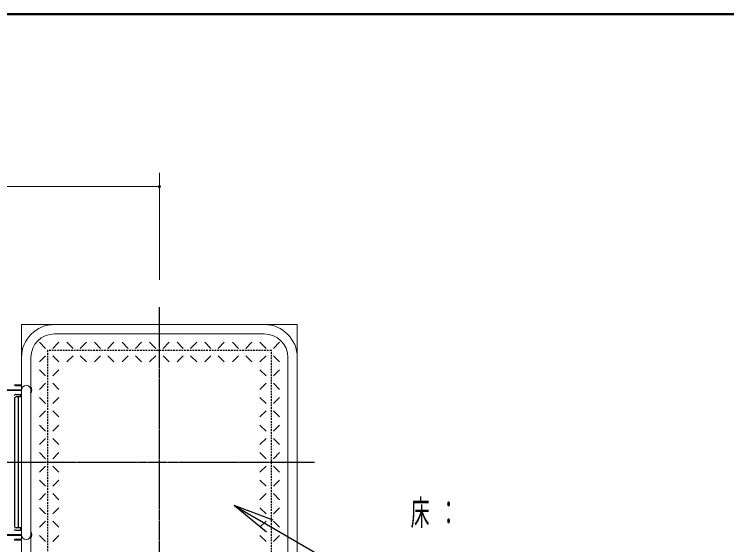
# Model space of a CAD drawing. Units: millimetres at full size; details may follow other scales. Extents: x -15630 to 0, y -2472 to 10680.
# Drawn here: x -10633 to -8566, y 9141 to 10680 of the extents above; entities that cross this region are included whole.
import ezdxf

# ---------------------------------------------------------------- set-up
doc = ezdxf.new("R2010")
doc.units = ezdxf.units.MM
doc.linetypes.add('USER2', pattern=[6, 3, -1, 1, -1])
doc.linetypes.add('USER4', pattern=[8, 5, -3])
for name, color, linetype, lineweight in [('A3図枠', 7, 'Continuous', 25), ('線', 2, 'Continuous', 25), ('補助', 2, 'Continuous', 13)]:
    doc.layers.add(name, color=color, linetype=linetype, lineweight=lineweight)
doc.styles.add('ＭＳ ゴシック', font='')
doc.styles.get('ＭＳ ゴシック').set_extended_font_data('MS Gothic')

# ---------------------------------------------------------------- blocks, each defined once
blk = doc.blocks.new('dimension_origin')
at = {"color": 0, "linetype": 'Continuous', "lineweight": -2}
blk.add_circle((0, 0), 1.25, dxfattribs=at)

msp = doc.modelspace()

# ---------------------------------------------------------------- linework, layer by layer
at = {"layer": 'A3図枠', "lineweight": 50}
msp.add_line((0, 10680), (-15400, 10680), dxfattribs=at)
at = {"layer": '線', "color": 20, "linetype": 'USER2'}
for p, q in [((-10212.168, 7672.869), (-10212.168, 9830)), ((-9762.168, 9380), (-13848.455, 9380))]:
    msp.add_line(p, q, dxfattribs=at)
at = {"layer": '線', "color": 7, "lineweight": 13}
for p, q in [((-10612.168, 8980), (-10612.168, 9780)), ((-9812.168, 9780), (-10612.168, 9780)), ((-9812.168, 8980), (-9812.168, 9780)), ((-9907.768, 9752.8), (-10516.568, 9752.8)), ((-10584.968, 9075.6), (-10584.968, 9684.4)), ((-9839.368, 9075.6), (-9839.368, 9684.4)), ((-10612.168, 9570), (-10612.168, 9190))]:
    msp.add_line(p, q, dxfattribs=at)
at = {"layer": '線'}
for p, q in [((-10560.452, 9728.284), (-10542.774, 9710.607)), ((-10503.883, 9728.284), (-10521.561, 9710.607)), ((-10480.452, 9728.284), (-10462.774, 9710.607)), ((-10423.883, 9728.284), (-10441.561, 9710.607)), ((-10400.452, 9728.284), (-10382.774, 9710.607)), ((-10343.883, 9728.284), (-10361.561, 9710.607)), ((-10320.452, 9728.284), (-10302.774, 9710.607)), ((-10263.883, 9728.284), (-10281.561, 9710.607)), ((-10240.452, 9728.284), (-10222.774, 9710.607)), ((-10183.883, 9728.284), (-10201.561, 9710.607)), ((-10160.452, 9728.284), (-10142.774, 9710.607)), ((-10103.883, 9728.284), (-10121.561, 9710.607)), ((-10080.452, 9728.284), (-10062.774, 9710.607)), ((-10023.883, 9728.284), (-10041.561, 9710.607)), ((-10000.452, 9728.284), (-9982.774, 9710.607)), ((-9943.883, 9728.284), (-9961.561, 9710.607)), ((-9920.452, 9728.284), (-9902.774, 9710.607)), ((-9863.883, 9728.284), (-9881.561, 9710.607)), ((-10542.774, 9689.393), (-10560.452, 9671.716)), ((-10521.561, 9689.393), (-10503.883, 9671.716)), ((-10462.774, 9689.393), (-10480.452, 9671.716)), ((-10441.561, 9689.393), (-10423.883, 9671.716)), ((-10382.774, 9689.393), (-10400.452, 9671.716)), ((-10361.561, 9689.393), (-10343.883, 9671.716)), ((-10302.774, 9689.393), (-10320.452, 9671.716)), ((-10281.561, 9689.393), (-10263.883, 9671.716)), ((-10222.774, 9689.393), (-10240.452, 9671.716)), ((-10201.561, 9689.393), (-10183.883, 9671.716)), ((-10142.774, 9689.393), (-10160.452, 9671.716)), ((-10121.561, 9689.393), (-10103.883, 9671.716)), ((-10062.774, 9689.393), (-10080.452, 9671.716)), ((-10041.561, 9689.393), (-10023.883, 9671.716)), ((-9982.774, 9689.393), (-10000.452, 9671.716)), ((-9961.561, 9689.393), (-9943.883, 9671.716)), ((-9902.774, 9689.393), (-9920.452, 9671.716)), ((-9881.561, 9689.393), (-9863.883, 9671.716)), ((-10560.452, 9648.284), (-10542.774, 9630.607)), ((-10503.883, 9648.284), (-10521.561, 9630.607)), ((-9920.452, 9648.284), (-9902.774, 9630.607)), ((-9863.883, 9648.284), (-9881.561, 9630.607)), ((-10633.231, 9605.361), (-10631.174, 9604.071)), ((-10632.655, 9605), (-10613.668, 9605)), ((-10627.453, 9603), (-10612.168, 9603)), ((-10613.668, 9603), (-10613.668, 9605)), ((-10542.774, 9609.393), (-10560.452, 9591.716)), ((-10521.561, 9609.393), (-10503.883, 9591.716)), ((-9902.774, 9609.393), (-9920.452, 9591.716)), ((-9881.561, 9609.393), (-9863.883, 9591.716)), ((-10663.968, 9590.9), (-10612.158, 9590.9)), ((-10663.968, 9589.1), (-10612.158, 9589.1)), ((-10633.231, 9574.639), (-10631.174, 9575.929)), ((-10627.453, 9577), (-10612.168, 9577)), ((-10613.668, 9570), (-10613.668, 9577)), ((-10632.551, 9565), (-10632.551, 9195)), ((-10612.168, 9570), (-10627.551, 9570)), ((-10622.168, 9570), (-10622.168, 9190)), ((-10560.452, 9568.284), (-10542.774, 9550.607)), ((-10503.883, 9568.284), (-10521.561, 9550.607)), ((-9920.452, 9568.284), (-9902.774, 9550.607)), ((-9863.883, 9568.284), (-9881.561, 9550.607)), ((-10542.774, 9529.393), (-10560.452, 9511.716)), ((-10521.561, 9529.393), (-10503.883, 9511.716)), ((-9902.774, 9529.393), (-9920.452, 9511.716)), ((-9881.561, 9529.393), (-9863.883, 9511.716)), ((-10560.452, 9488.284), (-10542.774, 9470.607)), ((-10503.883, 9488.284), (-10521.561, 9470.607)), ((-9920.452, 9488.284), (-9902.774, 9470.607)), ((-9863.883, 9488.284), (-9881.561, 9470.607)), ((-10542.774, 9449.393), (-10560.452, 9431.716)), ((-10521.561, 9449.393), (-10503.883, 9431.716)), ((-9902.774, 9449.393), (-9920.452, 9431.716)), ((-9881.561, 9449.393), (-9863.883, 9431.716)), ((-10560.452, 9408.284), (-10542.774, 9390.607)), ((-10503.883, 9408.284), (-10521.561, 9390.607)), ((-9920.452, 9408.284), (-9902.774, 9390.607)), ((-9863.883, 9408.284), (-9881.561, 9390.607)), ((-10542.774, 9369.393), (-10560.452, 9351.716)), ((-10521.561, 9369.393), (-10503.883, 9351.716)), ((-9902.774, 9369.393), (-9920.452, 9351.716)), ((-9881.561, 9369.393), (-9863.883, 9351.716)), ((-10560.452, 9328.284), (-10542.774, 9310.607)), ((-10503.883, 9328.284), (-10521.561, 9310.607)), ((-9920.452, 9328.284), (-9902.774, 9310.607)), ((-9863.883, 9328.284), (-9881.561, 9310.607)), ((-10542.774, 9289.393), (-10560.452, 9271.716)), ((-10521.561, 9289.393), (-10503.883, 9271.716)), ((-9902.774, 9289.393), (-9920.452, 9271.716)), ((-9881.561, 9289.393), (-9863.883, 9271.716)), ((-10560.452, 9248.284), (-10542.774, 9230.607)), ((-10503.883, 9248.284), (-10521.561, 9230.607)), ((-9920.452, 9248.284), (-9902.774, 9230.607)), ((-9863.883, 9248.284), (-9881.561, 9230.607)), ((-10542.774, 9209.393), (-10560.452, 9191.716)), ((-10521.561, 9209.393), (-10503.883, 9191.716)), ((-9902.774, 9209.393), (-9920.452, 9191.716)), ((-9881.561, 9209.393), (-9863.883, 9191.716)), ((-10633.231, 9185.361), (-10631.174, 9184.071)), ((-10612.168, 9190), (-10627.551, 9190)), ((-10627.453, 9183), (-10612.168, 9183)), ((-10613.668, 9183), (-10613.668, 9190)), ((-10663.968, 9170.9), (-10612.158, 9170.9)), ((-10663.968, 9169.1), (-10612.158, 9169.1)), ((-10560.452, 9168.284), (-10542.774, 9150.607)), ((-10503.883, 9168.284), (-10521.561, 9150.607)), ((-9920.452, 9168.284), (-9902.774, 9150.607)), ((-9863.883, 9168.284), (-9881.561, 9150.607)), ((-10633.231, 9154.639), (-10631.174, 9155.929)), ((-10632.655, 9155), (-10613.668, 9155)), ((-10627.453, 9157), (-10612.168, 9157)), ((-10613.668, 9155), (-10613.668, 9157))]:
    msp.add_line(p, q, dxfattribs=at)
at = {"layer": '線', "color": 4, "linetype": 'USER4'}
msp.add_lwpolyline([(-10537.168, 9055), (-9887.168, 9055), (-9887.168, 9705), (-10537.168, 9705)], close=True, dxfattribs=at)
at = {"layer": '線', "color": 7, "lineweight": 13}
for centre, radius, start, end in [((-10516.568, 9684.4), 95.6, 90, 180), ((-9907.768, 9684.4), 95.6, 0, 90), ((-10516.568, 9684.4), 68.4, 90, 180), ((-9907.768, 9684.4), 68.4, 0, 90), ((-10598.568, 9590), 13.6, 0, 180), ((-10598.568, 9170), 13.6, 180, 0)]:
    msp.add_arc(centre, radius, start, end, dxfattribs=at)
at = {"layer": '線'}
for centre, radius, start, end in [((-10627.453, 9610), 7, 237.89374, 270), ((-10598.568, 9590), 16.175, 327.22509, 32.77491), ((-10627.453, 9570), 7, 90, 122.10626), ((-10627.551, 9565), 5, 90, 180), ((-10627.551, 9195), 5, 180, 270), ((-10627.453, 9190), 7, 237.89374, 270), ((-10598.568, 9170), 16.175, 327.22509, 32.77491), ((-10627.453, 9150), 7, 90, 122.10626)]:
    msp.add_arc(centre, radius, start, end, dxfattribs=at)
at = {"layer": '補助'}
for p, q in [((-10212.168, 9910), (-10212.168, 10220)), ((-13598.298, 10180), (-10212.168, 10180))]:
    msp.add_line(p, q, dxfattribs=at)
at = {"layer": '補助', "lineweight": 25}
for p, q in [((-9995.661, 9255), (-9891.738, 9195)), ((-9881.738, 9212.321), (-9995.661, 9255)), ((-9901.738, 9177.679), (-9995.661, 9255)), ((-9891.738, 9195), (-9512.168, 8975.855))]:
    msp.add_line(p, q, dxfattribs=at)

# ---------------------------------------------------------------- block references
at = {"layer": '補助', "xscale": 2.67, "yscale": 2.67, "rotation": 180}
msp.add_blockref('dimension_origin', (-10212.168, 10180), dxfattribs=at)

# ---------------------------------------------------------------- texts
at = {"layer": '補助', "insert": (-9483.168, 9270.855), "char_height": 73.31, "attachment_point": 1, "style": 'ＭＳ ゴシック'}
msp.add_mtext('\\T1.5;\\W0.55;床：', dxfattribs=at)

doc.saveas('drawing.dxf')
